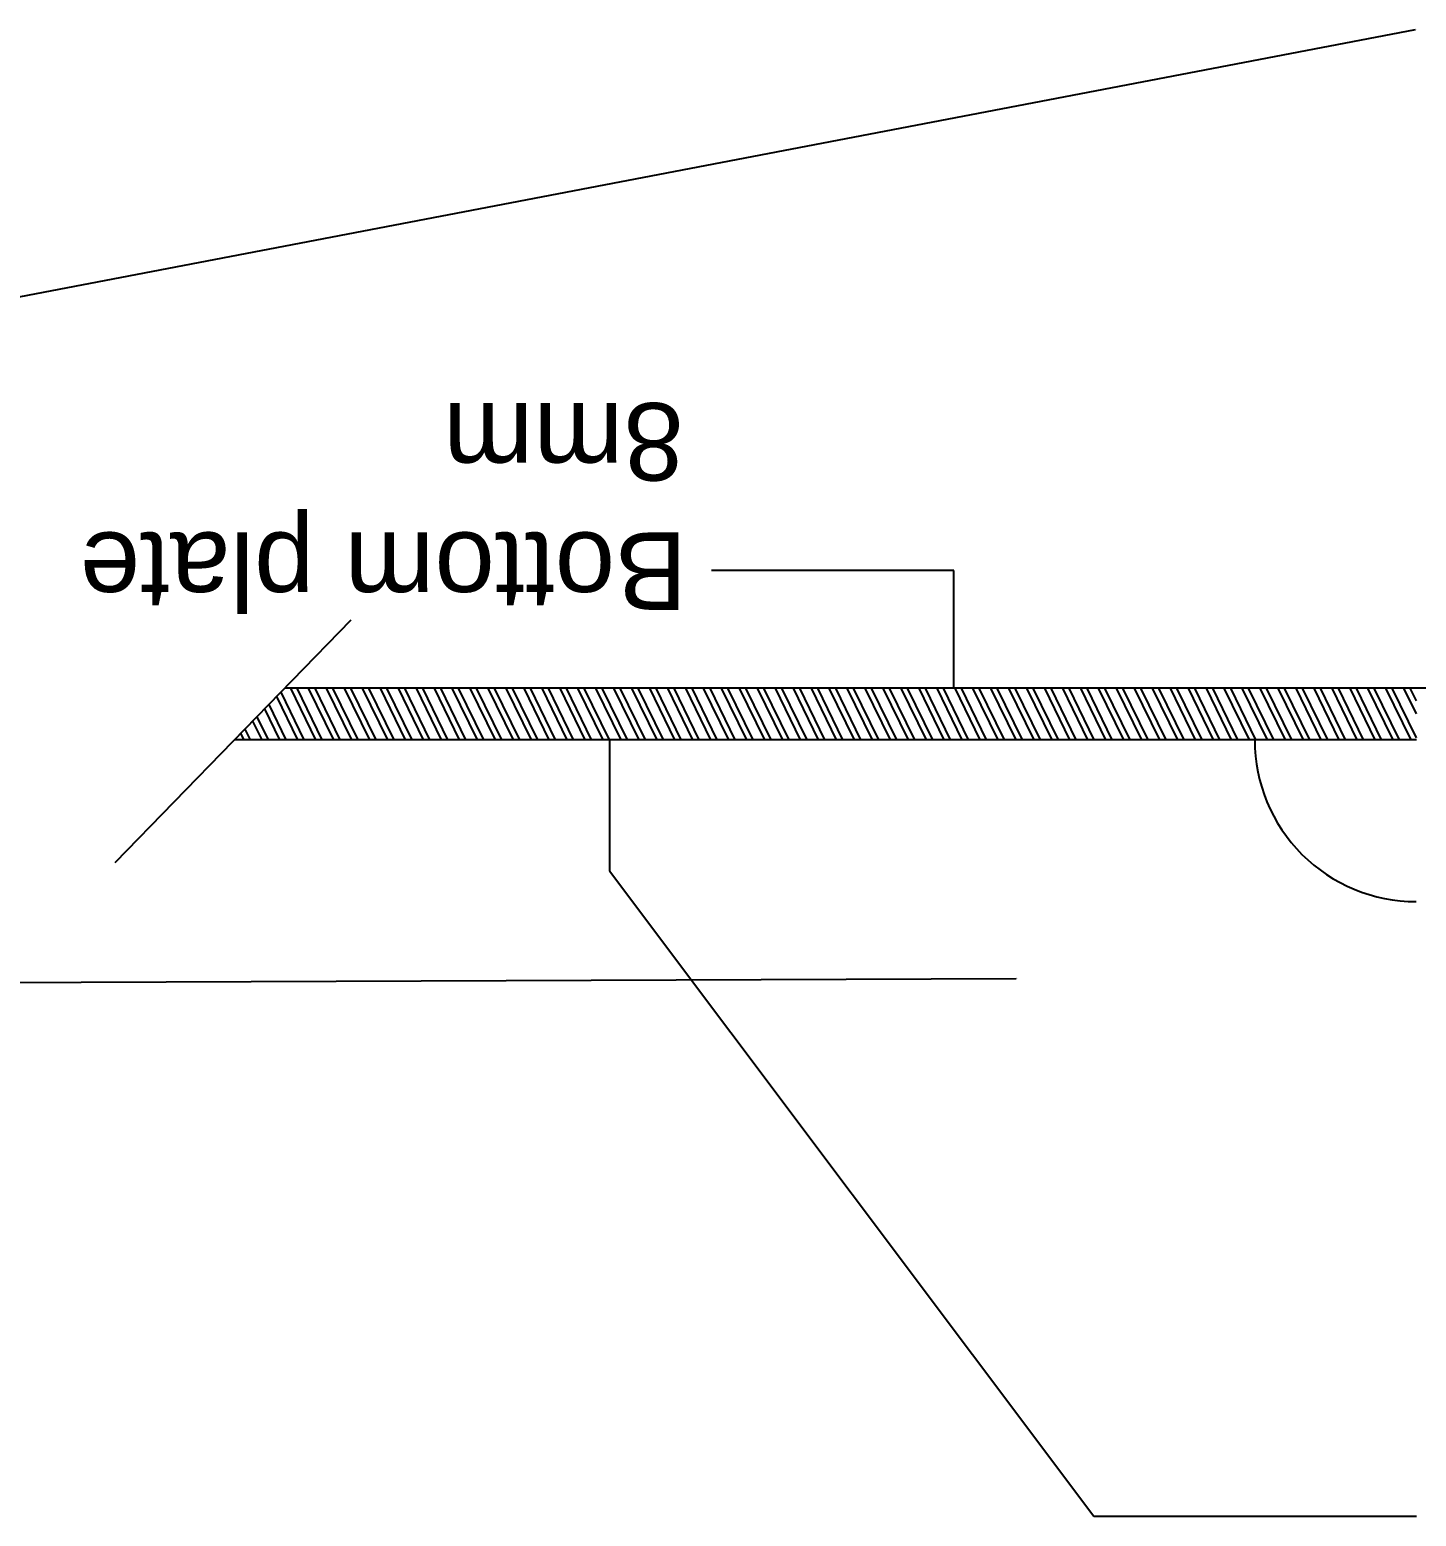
# Model space of a CAD drawing. Header units: millimetres. Extents: x 9612 to 23319, y 1863 to 14354.
# Drawn here: x 11351.6 to 11566.4, y 8077.9 to 8308.2 of the extents above; entities that cross this region are included whole.
import ezdxf

# ---------------------------------------------------------------- set-up
doc = ezdxf.new("R2010")
doc.units = ezdxf.units.MM
doc.header["$MEASUREMENT"] = 0
doc.styles.get("Standard").update_dxf_attribs({"font": 'arial.ttf'})

# ---------------------------------------------------------------- blocks, each defined once
blk = doc.blocks.new('ijkkkkkkkkk')
at = {"linetype": 'Continuous'}
h = blk.add_hatch(dxfattribs=at)
h.set_pattern_fill('STEEL', color=256, scale=24, angle=71)
h.set_pattern_definition([(116, (-1428.017, 1113.9952), (-2.2469851, -1.0959279), []), (116, (-1429.199, 1114.402), (-2.2469851, -1.0959279), [])])
h.paths.add_polyline_path([(1321.09956, 246.96833), (1446.09956, 246.96833), (1446.09956, 254.96833), (1321.09956, 254.96833)])
h.paths.add_polyline_path([(1446.09956, 246.96833), (1504.17029, 246.96833), (1496.38518, 254.96833), (1446.09956, 254.96833)])
h.paths.add_polyline_path([(966.09956, 246.96833), (1091.09956, 246.96833), (1091.09956, 254.96833), (966.09956, 254.96833)])
h.paths.add_polyline_path([(908.02882, 246.96833), (966.09956, 246.96833), (966.09956, 254.96833), (915.81393, 254.96833)])
at = {"linetype": 'ByBlock', "lineweight": -2}
for p, q in [((1090.92276, 356.92549), (843.36682, 309.56446)), ((1090.92276, 356.92549), (843.36682, 309.56446)), ((1019.43503, 273.17683), (981.89569, 273.17683)), ((1019.43503, 273.17683), (1019.43503, 273.17683)), ((1019.43503, 273.17683), (1019.43503, 273.17683)), ((1019.43503, 255.14833), (1019.43503, 273.17683)), ((1029.07572, 209.9309), (754.36043, 208.81801))]:
    blk.add_line(p, q, dxfattribs=at)
at = {"linetype": 'Continuous'}
for p, q in [((889.50177, 227.9299), (926.08214, 265.51997)), ((1131.09445, 254.96833), (915.81393, 254.96833)), ((1091.09956, 246.96833), (908.02882, 246.96833)), ((966.09956, 246.96833), (966.09956, 226.67291)), ((966.09956, 226.67291), (1041.09956, 126.67291)), ((1041.09956, 126.67291), (1091.09956, 126.67291))]:
    blk.add_line(p, q, dxfattribs=at)
blk.add_ellipse((1091.0374, 246.89271), major_axis=(17.67767, 17.67767), ratio=1, start_param=2.35619449, end_param=3.926990817)
for points in [[(1090.91712, 356.95496), (1091.09956, 356.95932), (1090.9284, 356.89603)], [(1090.91712, 356.95496), (1091.09956, 356.95932), (1090.9284, 356.89603)], [(1019.46503, 255.14833), (1019.43503, 254.96833), (1019.40503, 255.14833)], [(1029.0756, 209.9609), (1029.25572, 209.93163), (1029.07584, 209.9009)]]:
    blk.add_solid(points)
for s, p in [('8mm', (977.57509, 299.12363)), ('Bottom plate', (978.12352, 279.07451))]:
    blk.add_text(s, height=12, rotation=180).set_placement(p)

msp = doc.modelspace()

# ---------------------------------------------------------------- block references
msp.add_blockref('ijkkkkkkkkk', (10475.34511, 7951.25402))

doc.saveas('drawing.dxf')
